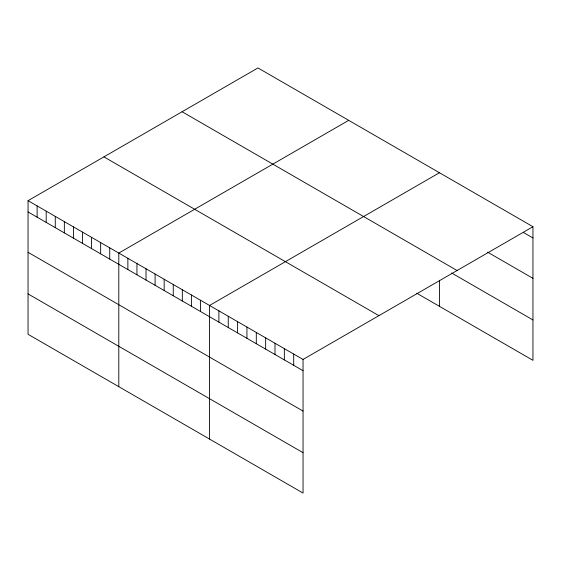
<?xml version="1.0" encoding="UTF-8"?>
<svg xmlns="http://www.w3.org/2000/svg" width="561" height="561" viewBox="0 0 561 561"><rect width="100%" height="100%" fill="white"/><g stroke="black" fill="none" stroke-linecap="round" stroke-linejoin="round"><path stroke-width="0.84" d="M28.05 200.677L303.045 359.447L303.045 493.056L28.05 334.286L28.05 200.677L257.955 67.944L532.95 226.714L532.95 360.323L416.767 293.242M348.704 120.335L118.799 253.074L118.799 386.683M439.452 172.732L209.548 305.465L209.548 439.074M303.045 359.447L532.95 226.714M523.602 232.57L532.95 237.962M487.642 252.184L532.95 278.34M182.087 111.744L457.082 270.514M451.675 273.025L532.95 319.945M103.918 156.877L378.913 315.647M28.05 211.932L303.045 370.702M28.05 252.31L303.045 411.08M28.05 293.908L303.045 452.678M439.452 280.262L439.452 306.341M293.698 354.047L293.698 365.302M284.343 348.647L284.343 359.903M274.995 343.255L274.995 354.503M265.648 337.855L265.648 349.11M256.3 332.456L256.3 343.711M246.945 327.056L246.945 338.311M237.598 321.656L237.598 332.911M228.25 316.264L228.25 327.512M218.895 310.864L218.895 322.119M200.473 300.226L200.473 311.481M191.399 294.988L191.399 306.243M182.325 289.749L182.325 300.998M173.251 284.511L173.251 295.759M164.17 279.266L164.17 290.521M155.095 274.027L155.095 285.283M146.021 268.789L146.021 280.044M136.947 263.551L136.947 274.806M127.873 258.312L127.873 269.568M109.725 247.836L109.725 259.084M100.65 242.59L100.65 253.845M91.576 237.352L91.576 248.607M82.502 232.114L82.502 243.369M73.421 226.875L73.421 238.13M64.347 221.637L64.347 232.892M55.273 216.399L55.273 227.647M46.198 211.16L46.198 222.408M37.124 205.915L37.124 217.17"/></g></svg>
